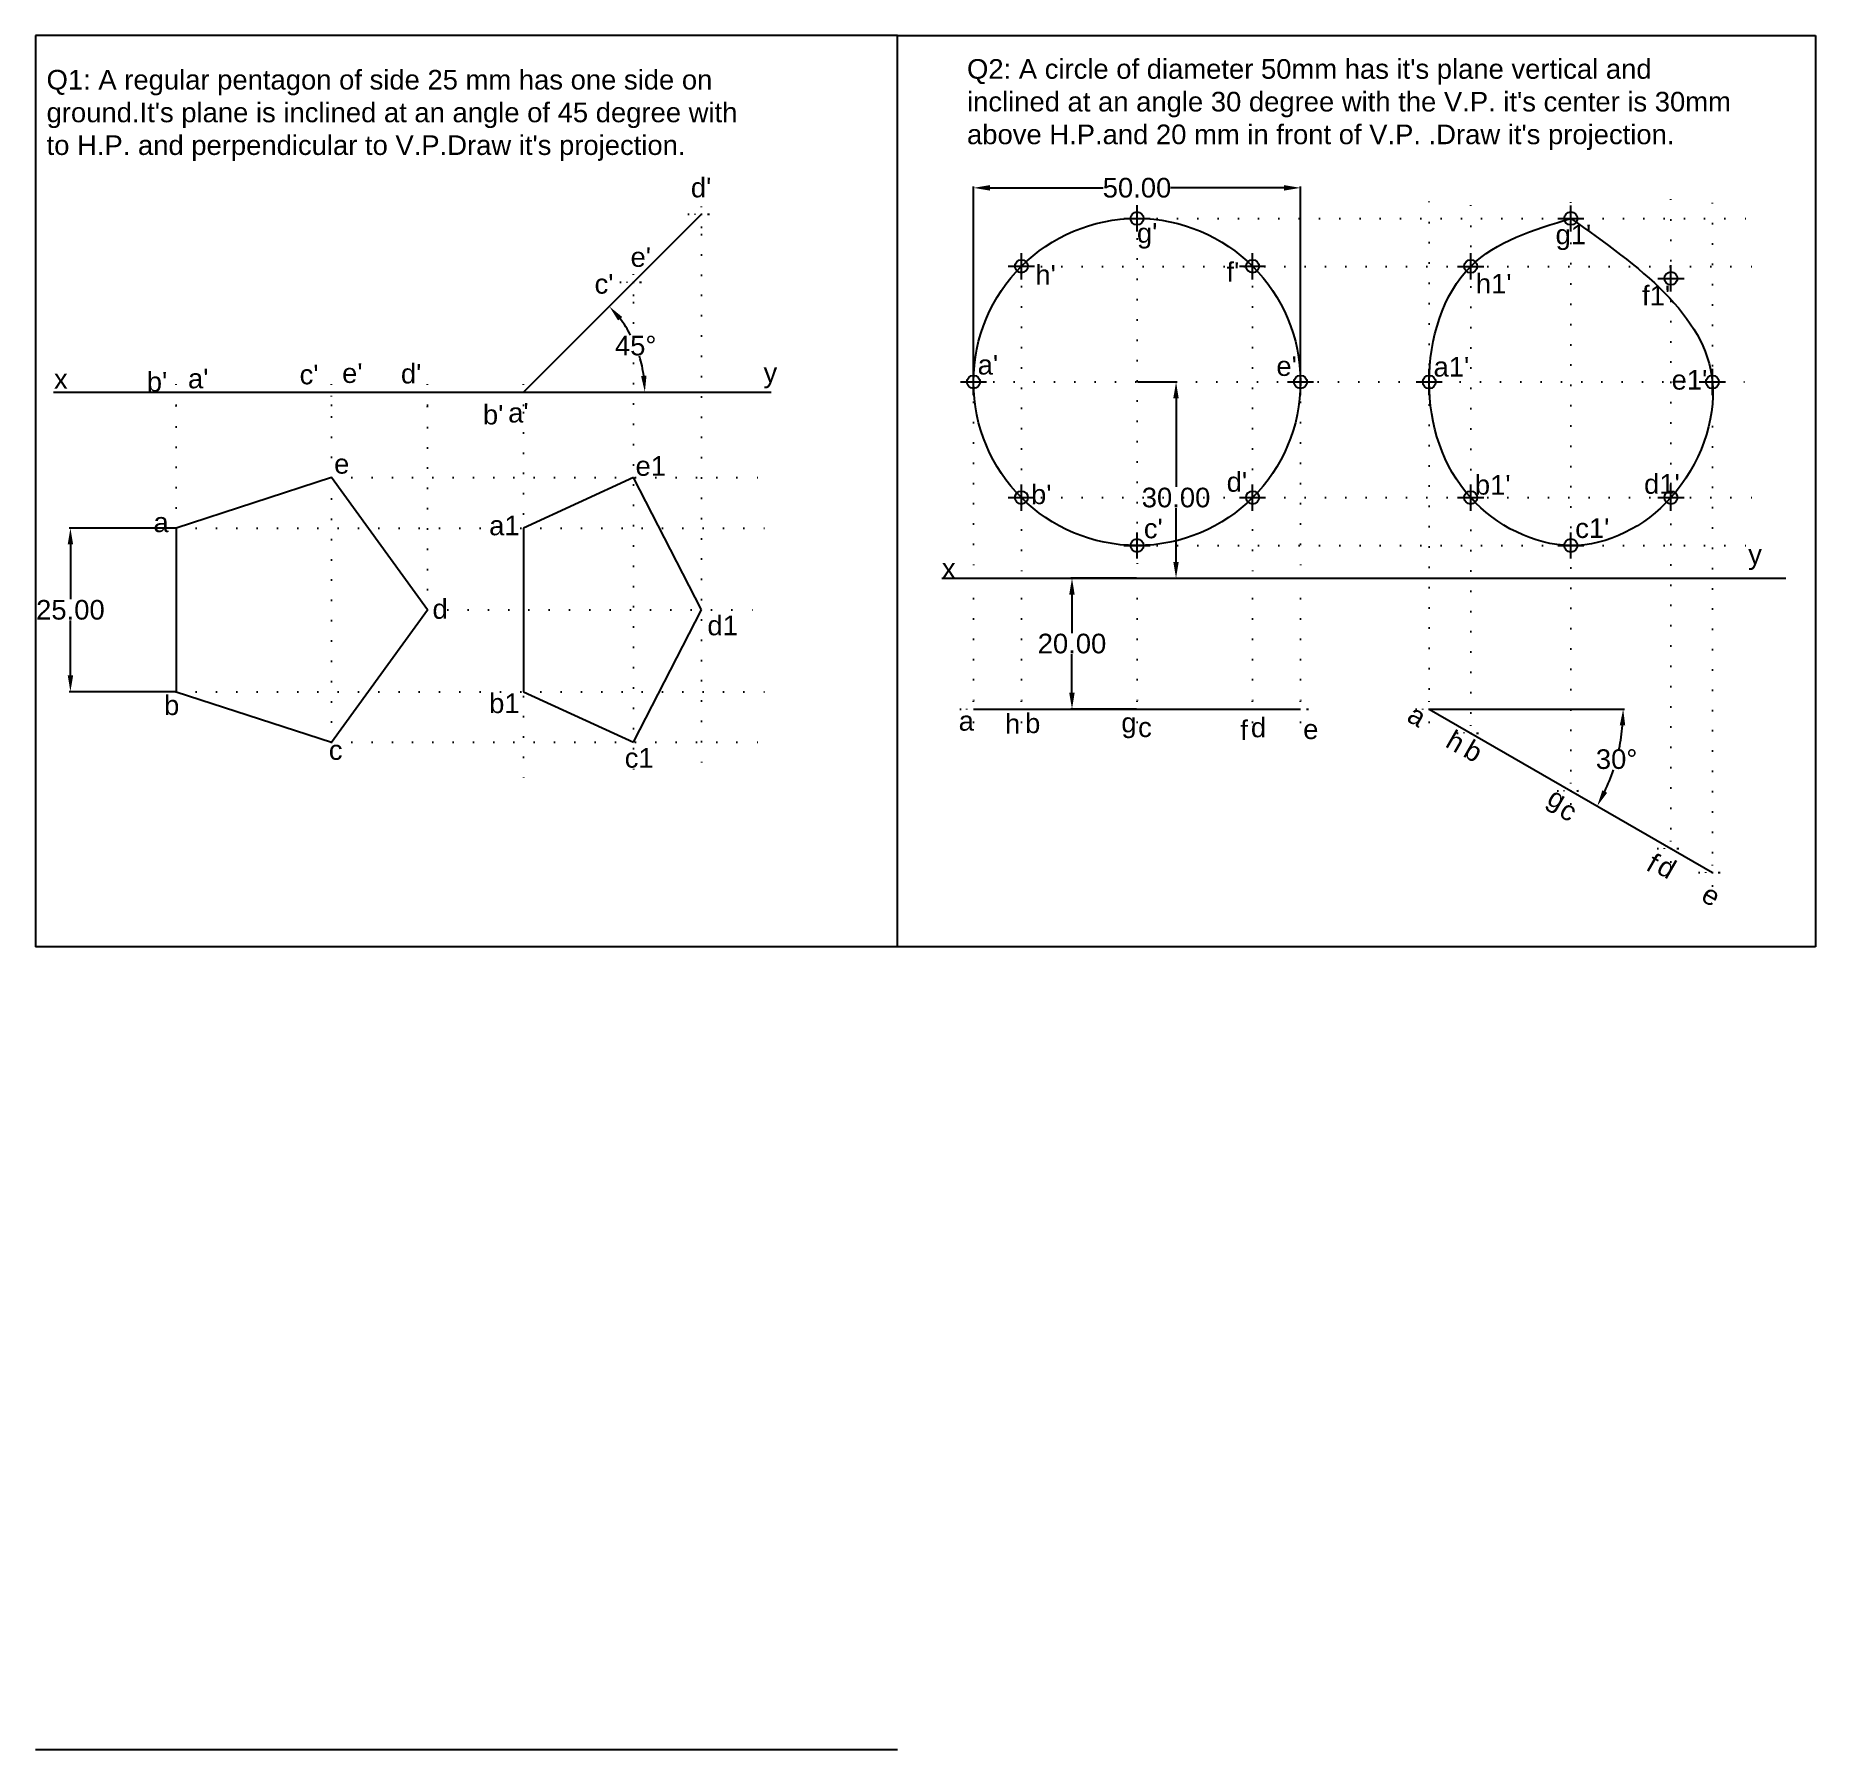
# Model space of a CAD drawing. Header units: millimetres. Extents: x 1947 to 2220, y 993 to 1255.
import ezdxf

# ---------------------------------------------------------------- set-up
doc = ezdxf.new("R2010")
doc.units = ezdxf.units.MM
doc.header["$PDMODE"] = 34
doc.header["$PDSIZE"] = 2
doc.linetypes.add('ACAD_ISO07W100', pattern=[3, 0, -3])
doc.styles.get("Standard").update_dxf_attribs({"font": 'arial.ttf'})
doc.dimstyles.get("Standard").update_dxf_attribs({"dimtxt": 3, "dimasz": 2.5, "dimexe": 0.18, "dimexo": 0.0625, "dimgap": 0.09, "dimtad": 0, "dimtih": 1, "dimtoh": 1, "dimzin": 0, "dimdsep": 46, "dimtxsty": 'Standard', "dimcen": 0.09, "dimadec": 0, "dimazin": 0, "dimtfac": 1, "dimtofl": 0, "dimtmove": 0, "dimatfit": 3, "dimfxl": 1, "dimtolj": 1, "dimtzin": 0, "dimarcsym": 0})

# ---------------------------------------------------------------- blocks, each defined once
blk = doc.blocks.new('*D2')
at = {"color": 0, "lineweight": -2, "transparency": 16777216}
for start, end in [(28.0238, 37.2668), (7.7332, 17.1892)]:
    blk.add_arc((2022.06, 1200.19), 18.54, start, end, dxfattribs=at)
at = {"color": 0, "transparency": 16777216}
for points in [[(2036.5, 1211.14), (2037.13, 1211.68), (2035.17, 1213.29)], [(2040.85, 1202.71), (2040.02, 1202.65), (2040.6, 1200.19)]]:
    blk.add_solid(points, dxfattribs=at)
at = {"layer": 'Defpoints', "color": 0, "transparency": 16777216}
for p in [(2049.27, 1227.39), (2039.97, 1204.98), (1950.17, 1200.19), (2022.06, 1200.19), (2059.9, 1200.19)]:
    blk.add_point(p, dxfattribs=at)
at = {"color": 0, "transparency": 16777216, "insert": (2039.19, 1207.28), "char_height": 3, "attachment_point": 5}
blk.add_mtext('\\A1;45°', dxfattribs=at)
blk = doc.blocks.new('*D3')
at = {"color": 0, "lineweight": -2, "transparency": 16777216}
for p, q in [((1968.85, 1179.4), (1952.58, 1179.4)), ((1952.76, 1176.9), (1952.76, 1168.52)), ((1952.76, 1156.9), (1952.76, 1165.28)), ((1968.85, 1154.4), (1952.58, 1154.4))]:
    blk.add_line(p, q, dxfattribs=at)
at = {"color": 0, "transparency": 16777216}
for points in [[(1952.35, 1176.9), (1953.18, 1176.9), (1952.76, 1179.4)], [(1952.35, 1156.9), (1953.18, 1156.9), (1952.76, 1154.4)]]:
    blk.add_solid(points, dxfattribs=at)
at = {"layer": 'Defpoints', "color": 0, "transparency": 16777216}
for p in [(1952.76, 1179.4), (1968.91, 1179.4), (1968.91, 1154.4)]:
    blk.add_point(p, dxfattribs=at)
at = {"color": 0, "transparency": 16777216, "insert": (1952.76, 1166.9), "char_height": 3, "attachment_point": 5}
blk.add_mtext('\\A1;25.00', dxfattribs=at)
blk = doc.blocks.new('*U5')
blk.add_point((0, 0))
blk = doc.blocks.new('*U6')
at = {"color": 0, "linetype": 'ByBlock', "lineweight": -2, "transparency": 16777216}
for p, rotation in [((1980.05, 1105.27), 180), ((1962.37, 1097.95), 225.0000000000001), ((1997.72, 1097.95), 135), ((1955.05, 1080.27), 270), ((2005.05, 1080.27), 90), ((1962.37, 1062.59), 315.0000000000001), ((1997.72, 1062.59), 44.99999999999999)]:
    blk.add_blockref('*U5', p, dxfattribs=dict(at, rotation=rotation))
blk.add_blockref('*U5', (1980.05, 1055.27), dxfattribs=at)
blk = doc.blocks.new('*D7')
at = {"color": 0, "lineweight": -2, "transparency": 16777216}
for p, q in [((2115.91, 1201.74), (2122, 1201.74)), ((2121.82, 1199.24), (2121.82, 1185.69)), ((2121.82, 1174.24), (2121.82, 1182.44)), ((2115.91, 1171.74), (2122, 1171.74))]:
    blk.add_line(p, q, dxfattribs=at)
at = {"color": 0, "transparency": 16777216}
for points in [[(2121.4, 1199.24), (2122.23, 1199.24), (2121.82, 1201.74)], [(2121.4, 1174.24), (2122.23, 1174.24), (2121.82, 1171.74)]]:
    blk.add_solid(points, dxfattribs=at)
at = {"layer": 'Defpoints', "color": 0, "transparency": 16777216}
for p in [(2115.85, 1201.74), (2115.85, 1171.74), (2121.82, 1171.74)]:
    blk.add_point(p, dxfattribs=at)
at = {"color": 0, "transparency": 16777216, "insert": (2121.82, 1184.06), "char_height": 3, "attachment_point": 5}
blk.add_mtext('\\A1;30.00', dxfattribs=at)
blk = doc.blocks.new('*D8')
at = {"color": 0, "lineweight": -2, "transparency": 16777216}
for p, q in [((2115.79, 1171.74), (2105.73, 1171.74)), ((2105.91, 1169.24), (2105.91, 1163.36)), ((2105.91, 1154.24), (2105.91, 1160.12)), ((2115.79, 1151.74), (2105.73, 1151.74))]:
    blk.add_line(p, q, dxfattribs=at)
at = {"color": 0, "transparency": 16777216}
for points in [[(2105.49, 1169.24), (2106.32, 1169.24), (2105.91, 1171.74)], [(2105.49, 1154.24), (2106.32, 1154.24), (2105.91, 1151.74)]]:
    blk.add_solid(points, dxfattribs=at)
at = {"layer": 'Defpoints', "color": 0, "transparency": 16777216}
for p in [(2105.91, 1171.74), (2115.85, 1171.74), (2115.85, 1151.74)]:
    blk.add_point(p, dxfattribs=at)
at = {"color": 0, "transparency": 16777216, "insert": (2105.91, 1161.74), "char_height": 3, "attachment_point": 5}
blk.add_mtext('\\A1;20.00', dxfattribs=at)
blk = doc.blocks.new('*D9')
at = {"color": 0, "lineweight": -2, "transparency": 16777216}
for p, q in [((2090.85, 1201.81), (2090.85, 1231.6)), ((2093.35, 1231.42), (2110.7, 1231.42)), ((2138.35, 1231.42), (2121, 1231.42)), ((2140.85, 1201.81), (2140.85, 1231.6))]:
    blk.add_line(p, q, dxfattribs=at)
at = {"color": 0, "transparency": 16777216}
for points in [[(2093.35, 1231.83), (2093.35, 1231), (2090.85, 1231.42)], [(2138.35, 1231.83), (2138.35, 1231), (2140.85, 1231.42)]]:
    blk.add_solid(points, dxfattribs=at)
at = {"layer": 'Defpoints', "color": 0, "transparency": 16777216}
for p in [(2090.85, 1231.42), (2090.85, 1201.74), (2140.85, 1201.74)]:
    blk.add_point(p, dxfattribs=at)
at = {"color": 0, "transparency": 16777216, "insert": (2115.85, 1231.42), "char_height": 3, "attachment_point": 5}
blk.add_mtext('\\A1;50.00', dxfattribs=at)
blk = doc.blocks.new('*D10')
at = {"color": 0, "lineweight": -2, "transparency": 16777216}
blk.add_line((2170.28, 1151.74), (2190.37, 1151.74), dxfattribs=at)
for start, end in [(348.2229, 355.169), (334.831, 341.7277)]:
    blk.add_arc((2160.53, 1151.74), 29.66, start, end, dxfattribs=at)
at = {"color": 0, "transparency": 16777216}
for points in [[(2189.67, 1149.26), (2190.5, 1149.23), (2190.19, 1151.74)], [(2187.74, 1138.94), (2187, 1139.32), (2186.22, 1136.91)]]:
    blk.add_solid(points, dxfattribs=at)
at = {"layer": 'Defpoints', "color": 0, "transparency": 16777216}
for p in [(2160.53, 1151.74), (2160.53, 1151.74), (2170.22, 1151.74), (2188.4, 1141.6), (2203.83, 1126.74)]:
    blk.add_point(p, dxfattribs=at)
at = {"color": 0, "transparency": 16777216, "insert": (2189.18, 1144.07), "char_height": 3, "attachment_point": 5}
blk.add_mtext('\\A1;30°', dxfattribs=at)

msp = doc.modelspace()

# ---------------------------------------------------------------- linework, layer by layer
for p, q in [((2070.884, 1254.69), (1947.437, 1254.69)), ((1947.437, 1254.69), (1947.437, 1115.397)), ((2079.254, 1254.69), (2070.884, 1254.69)), ((2079.254, 1115.397), (2079.254, 1254.69)), ((2079.254, 1254.69), (2219.583, 1254.69)), ((2219.583, 1254.69), (2219.583, 1115.397)), ((2022.065, 1200.186), (2049.268, 1227.389)), ((1950.17, 1200.186), (2059.902, 1200.186)), ((1968.911, 1200.186), (2007.382, 1200.186)), ((2038.877, 1187.124), (2022.065, 1179.398)), ((2049.268, 1166.898), (2038.877, 1187.124)), ((2022.065, 1179.398), (2022.065, 1154.398)), ((2086.017, 1171.743), (2215.058, 1171.743)), ((2038.877, 1146.673), (2049.268, 1166.898)), ((2022.065, 1154.398), (2038.877, 1146.673)), ((2160.531, 1151.743), (2170.221, 1151.743)), ((2219.583, 1115.397), (1947.437, 1115.397)), ((1947.437, 992.717), (2079.254, 992.717))]:
    msp.add_line(p, q)
at = {"linetype": 'ACAD_ISO07W100'}
for p, q in [((2160.531, 1151.743), (2160.531, 1230.976)), ((2166.872, 1148.081), (2166.872, 1230.976)), ((2182.182, 1139.243), (2182.182, 1230.976)), ((2197.491, 1130.404), (2197.491, 1230.976)), ((2203.832, 1126.743), (2203.832, 1230.976)), ((2049.268, 1227.389), (2049.268, 1141.24)), ((2115.85, 1226.743), (2115.85, 1171.743)), ((2115.85, 1226.743), (2210.903, 1226.743)), ((2098.172, 1219.42), (2098.172, 1171.743)), ((2098.172, 1219.42), (2210.903, 1219.42)), ((2133.527, 1219.42), (2133.527, 1171.743)), ((2038.877, 1216.998), (2038.877, 1141.24)), ((1968.911, 1179.398), (1968.911, 1200.186)), ((1992.687, 1187.124), (1992.687, 1200.186)), ((2007.382, 1166.898), (2007.382, 1200.186)), ((2022.065, 1200.186), (2022.065, 1141.24)), ((2090.85, 1201.743), (2090.85, 1171.743)), ((2090.85, 1201.743), (2210.903, 1201.743)), ((2140.85, 1201.743), (2140.85, 1171.743)), ((1992.687, 1146.673), (1992.687, 1187.124)), ((1992.687, 1187.124), (2059.902, 1187.124)), ((2098.172, 1184.065), (2210.903, 1184.065)), ((1968.911, 1179.398), (2059.902, 1179.398)), ((2115.85, 1176.743), (2210.903, 1176.743)), ((2090.85, 1171.743), (2090.85, 1151.743)), ((2098.172, 1171.743), (2098.172, 1151.743)), ((2115.85, 1171.743), (2115.85, 1151.743)), ((2133.527, 1171.743), (2133.527, 1151.743)), ((2140.85, 1171.743), (2140.85, 1151.743)), ((2007.382, 1166.898), (2059.902, 1166.898)), ((1968.911, 1154.398), (2059.902, 1154.398)), ((1992.687, 1146.673), (2059.902, 1146.673))]:
    msp.add_line(p, q, dxfattribs=at)
at = {"linetype": 'ByBlock'}
for p, q in [((2090.85, 1151.743), (2140.85, 1151.743)), ((2160.531, 1151.743), (2203.832, 1126.743))]:
    msp.add_line(p, q, dxfattribs=at)
msp.add_lwpolyline([(1968.911, 1179.398), (1968.911, 1154.398), (1992.687, 1146.673), (2007.382, 1166.898), (1992.687, 1187.124)], close=True)
msp.add_circle((2115.85, 1201.743), 25)
msp.add_spline([(2182.182, 1226.743), (2166.872, 1219.42), (2160.531, 1201.743), (2166.872, 1184.065), (2182.182, 1176.743), (2197.491, 1184.065), (2203.832, 1201.743), (2182.182, 1226.743)], degree=3)
at = {"linetype": 'ACAD_ISO07W100'}
for p in [(2049.268, 1227.389), (2038.877, 1216.998), (1968.911, 1200.186), (1992.687, 1200.186), (2007.382, 1200.186), (2022.065, 1200.186), (2090.85, 1151.743), (2098.172, 1151.743), (2115.85, 1151.743), (2133.527, 1151.743), (2140.85, 1151.743), (2160.531, 1151.743), (2166.872, 1148.081), (2182.182, 1139.243), (2197.491, 1130.404), (2203.832, 1126.743)]:
    msp.add_point(p, dxfattribs=at)
for p in [(2182.182, 1226.743), (2166.872, 1219.42), (2197.491, 1217.58), (2160.531, 1201.743), (2203.832, 1201.743), (2166.872, 1184.065), (2197.491, 1184.065), (2182.182, 1176.743)]:
    msp.add_point(p)

# ---------------------------------------------------------------- block references
msp.add_blockref('*U6', (135.804, 121.475))

# ---------------------------------------------------------------- texts
for s, p in [("d'", (2047.63, 1229.968)), ("g'", (2115.84, 1223.019)), ("e'", (2038.409, 1219.344)), ("h'", (2100.307, 1216.622)), ("f'", (2129.53, 1217.053)), ("c'", (2032.906, 1215.243)), ("a'", (2091.488, 1202.876)), ("e'", (2137.164, 1202.67)), ("b'", (1964.441, 1200.268)), ("a'", (1970.739, 1200.772)), ("c'", (1987.805, 1201.387)), ("e'", (1994.306, 1201.597)), ("d'", (2003.298, 1201.516)), ("b'", (2015.841, 1195.245)), ("a'", (2019.701, 1195.546)), ('e', (1993.087, 1187.728)), ("d'", (2129.56, 1184.964)), ("b'", (2099.649, 1183.064)), ('a', (1965.457, 1178.789)), ("c'", (2116.893, 1177.85)), ('d', (2008.121, 1165.55)), ('b', (1967.082, 1150.83)), ('b', (2098.739, 1148.068)), ('a', (2088.58, 1148.437)), ('h', (2095.659, 1147.984)), ('g', (2113.455, 1148.175)), ('c', (2116.018, 1147.461)), ('f', (2131.631, 1147.013)), ('d', (2133.264, 1147.433)), ('e', (2141.262, 1147.158)), ('c', (1992.274, 1143.98))]:
    msp.add_text(s, height=3, dxfattribs=at).set_placement(p)
for s, p in [("g1'", (2179.848, 1222.798)), ("h1'", (2167.663, 1215.273)), ("f1'", (2193.076, 1213.457)), ('x', (1950.25, 1200.701)), ('y', (2058.746, 1201.676)), ("a1'", (2161.195, 1202.567)), ("e1'", (2197.597, 1200.574)), ('e1', (2039.176, 1187.404)), ("b1'", (2167.513, 1184.522)), ("d1'", (2193.385, 1184.652)), ('a1', (2016.791, 1178.31)), ("c1'", (2182.856, 1177.899)), ('y', (2209.309, 1173.896)), ('x', (2086.017, 1171.743)), ('d1', (2050.161, 1163.023)), ('b1', (2016.791, 1151.124)), ('c1', (2037.517, 1142.785))]:
    msp.add_text(s, height=3).set_placement(p)
for s, p in [('a', (2156.912, 1150.014)), ('h', (2162.817, 1146.083)), ('b', (2165.526, 1144.615)), ('g', (2178.324, 1137.35)), ('c', (2180.187, 1135.451)), ('f', (2193.484, 1127.257)), ('d', (2195.109, 1126.803)), ('e', (2201.897, 1122.565))]:
    msp.add_text(s, height=3, rotation=330, dxfattribs=at).set_placement(p)
at = {"char_height": 3, "attachment_point": 1}
for s, width, insert in [("Q1: A regular pentagon of side 25 mm has one side on ground.It's plane is inclined at an angle of 45 degree with to H.P. and perpendicular to V.P.Draw it's projection.", 109.9467, (1949.117, 1249.448)), ("Q2: A circle of diameter 50mm has it's plane vertical and inclined at an angle 30 degree with the V.P. it's center is 30mm above H.P.and 20 mm in front of V.P. .Draw it's projection.", 117.69625, (2089.861, 1251.093))]:
    msp.add_mtext_dynamic_manual_height_columns(s, width=width, gutter_width=15, heights=[0], dxfattribs=dict(at, insert=insert))

# ---------------------------------------------------------------- dimensions: what is measured, and where the dimension line sits
dim = msp.add_linear_dim(base=(2090.85, 1231.416), p1=(2140.85, 1201.743), p2=(2090.85, 1201.743), dimstyle='Standard')
dim.commit()
dim.dimension.update_dxf_attribs({"geometry": '*D9', "text_midpoint": (2115.85, 1231.416)})
for base, line1, line2, picture, middle in [((2039.97, 1204.983), ((1950.17, 1200.186), (2059.902, 1200.186)), ((2022.065, 1200.186), (2049.268, 1227.389)), '*D2', (2039.19, 1207.279)), ((2188.401, 1141.599), ((2160.531, 1151.743), (2203.832, 1126.743)), ((2160.531, 1151.743), (2170.221, 1151.743)), '*D10', (2189.179, 1144.066))]:
    dim = msp.add_angular_dim_2l(base=base, line1=line1, line2=line2, dimstyle='Standard')
    dim.commit()
    dim.dimension.update_dxf_attribs({"geometry": picture, "text_midpoint": middle})
dim = msp.add_linear_dim(base=(2121.818, 1171.743), p1=(2115.85, 1201.743), p2=(2115.85, 1171.743), angle=90, dimstyle='Standard')
dim.commit()
dim.dimension.update_dxf_attribs({"geometry": '*D7', "text_midpoint": (2121.818, 1184.065), "dimtype": 160})
for base, p1, p2, picture, middle in [((1952.764, 1179.398), (1968.911, 1154.398), (1968.911, 1179.398), '*D3', (1952.764, 1166.898)), ((2105.905, 1171.743), (2115.85, 1151.743), (2115.85, 1171.743), '*D8', (2105.905, 1161.743))]:
    dim = msp.add_linear_dim(base=base, p1=p1, p2=p2, angle=90, dimstyle='Standard')
    dim.commit()
    dim.dimension.update_dxf_attribs({"geometry": picture, "text_midpoint": middle})

doc.saveas('drawing.dxf')
